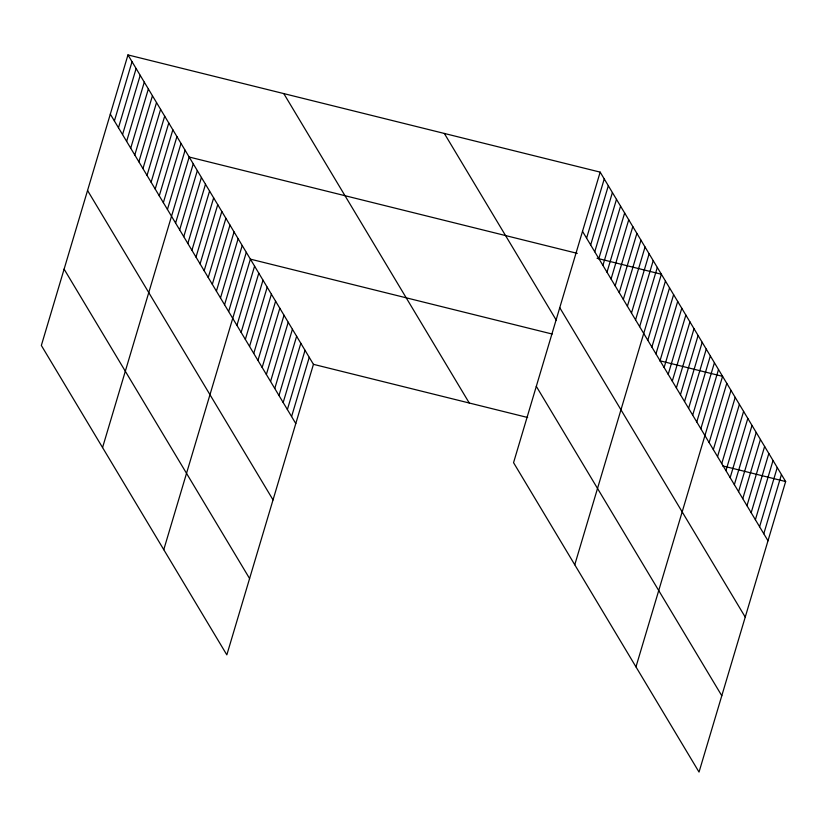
<?xml version="1.0" encoding="UTF-8"?>
<svg xmlns="http://www.w3.org/2000/svg" width="827" height="827" viewBox="0 0 827 827"><rect width="100%" height="100%" fill="white"/><g stroke="black" fill="none" stroke-linecap="round" stroke-linejoin="round"><path stroke-width="1.24" d="M127.968 54.923L41.35 345.459L226.836 654.87L313.443 364.335L127.968 54.923L600.164 172.13L785.65 481.541L699.032 772.077L513.557 462.665L600.164 172.13M114.384 120.959L132.041 61.725M118.468 127.761L136.124 68.538M122.551 134.574L140.208 75.34M126.634 141.376L144.291 82.152M130.707 148.188L148.364 88.954M134.791 154.99L152.447 95.767M138.874 161.803L156.53 102.569M142.957 168.605L160.603 109.381M147.03 175.417L164.687 116.183M151.114 182.219L168.77 122.996M155.197 189.032L172.853 129.798M159.27 195.834L176.926 136.61M163.353 202.646L181.01 143.412M167.436 209.448L185.093 150.225M102.558 447.572L189.176 157.027L577.277 253.362M175.593 223.063L193.249 163.839M179.676 229.865L197.333 170.641M183.759 236.677L201.416 177.454M187.843 243.479L205.499 184.256M191.916 250.292L209.572 191.068M195.999 257.094L213.655 197.87M200.082 263.906L217.739 204.682M204.166 270.708L221.822 211.485M208.239 277.521L225.895 218.297M212.322 284.323L229.978 225.099M216.405 291.135L234.062 231.911M220.489 297.937L238.145 238.714M224.562 304.75L242.218 245.526M228.645 311.552L246.301 252.328M163.767 549.676L250.385 259.14L552.167 334.036M236.935 325.373L254.592 266.149M241.133 332.392L258.789 273.158M245.34 339.401L262.996 280.177M249.547 346.42L267.204 287.186M253.744 353.429L271.401 294.205M257.952 360.438L275.608 301.214M262.159 367.457L279.815 308.233M266.366 374.466L284.012 315.242M270.563 381.485L288.22 322.261M274.771 388.494L292.427 329.27M278.978 395.513L296.635 336.279M283.175 402.522L300.832 343.298M287.382 409.541L305.039 350.307M291.59 416.55L309.246 357.326M586.591 238.155L604.248 178.932M590.674 244.968L608.331 185.744M594.747 251.77L612.404 192.546M598.831 258.582L616.487 199.359M602.914 265.384L620.57 206.161M606.997 272.197L624.654 212.973M611.07 278.999L628.727 219.775M615.154 285.811L632.81 226.588M619.237 292.613L636.893 233.39M623.32 299.426L640.977 240.192M627.393 306.228L645.05 247.004M631.477 313.04L649.133 253.806M635.56 319.842L653.216 260.619M639.643 326.655L657.3 267.421M574.765 564.769L661.373 274.233L597.063 258.272M647.799 340.269L665.456 281.035M651.883 347.071L669.539 287.848M655.966 353.884L673.623 294.65M660.039 360.686L677.695 301.462M664.122 367.498L681.779 308.264M668.206 374.3L685.862 315.077M672.289 381.113L689.935 321.879M676.362 387.915L694.018 328.691M680.445 394.727L698.102 335.493M684.529 401.529L702.185 342.306M688.602 408.331L706.258 349.108M692.685 415.144L710.341 355.92M696.768 421.946L714.425 362.722M700.851 428.758L718.508 369.535M635.973 666.872L722.581 376.337L659.512 360.686M709.132 442.579L726.788 383.356M713.339 449.588L730.996 390.365M717.547 456.607L735.203 397.384M721.744 463.616L739.4 404.393M725.951 470.635L743.607 411.401M730.158 477.644L747.815 418.421M734.355 484.653L752.012 425.429M738.563 491.672L756.219 432.449M742.77 498.681L760.427 439.457M746.977 505.7L764.624 446.477M751.174 512.709L768.831 453.485M755.382 519.728L773.038 460.494M759.589 526.737L777.246 467.513M763.786 533.756L781.443 474.522M313.443 364.335L527.657 417.501M722.581 465.88L785.65 481.541M582.508 231.353L767.994 540.765M559.755 307.685L745.241 617.097M444.337 133.447L556.261 320.163M536.309 386.333L721.795 695.745M283.785 93.596L469.271 403.018M110.311 114.147L295.787 423.558M87.548 190.479L273.034 499.89M64.103 269.126L249.589 578.538"/></g></svg>
